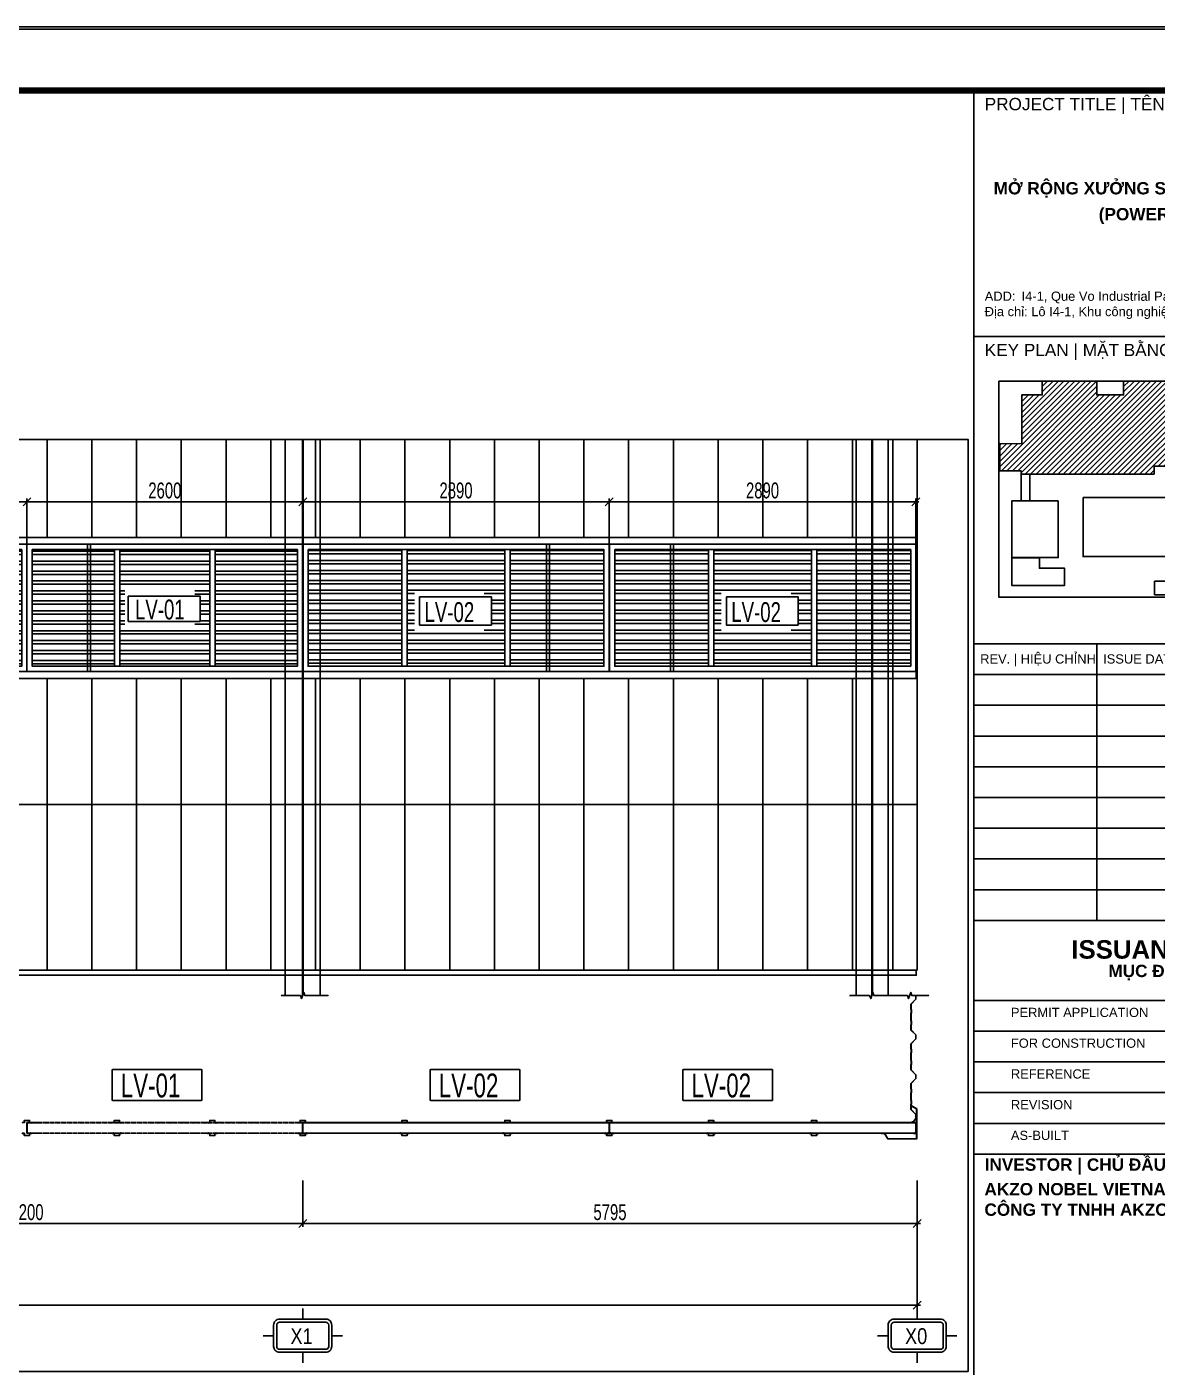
# Model space of a CAD drawing. Header units: inches. Extents: x 340055 to 349452, y -34649 to -30845.
# Drawn here: x 345279 to 345492.2, y -33601.5 to -33348.7 of the extents above; entities that cross this region are included whole.
import ezdxf
from ezdxf.enums import TextEntityAlignment as Align

# ---------------------------------------------------------------- set-up
doc = ezdxf.new("R2010")
doc.units = ezdxf.units.IN
doc.header["$MEASUREMENT"] = 0
doc.linetypes.add('DD3', pattern=[0.2, 0.1, -0.1])
for name, color, linetype in [('2', 2, 'Continuous'), ('3', 3, 'Continuous'), ('4', 4, 'Continuous'), ('7', 7, 'Continuous'), ('8', 8, 'Continuous'), ('flashing', 6, 'Continuous'), ('NET IN', 3, 'Continuous')]:
    doc.layers.add(name, color=color, linetype=linetype)
for name, color, linetype, lineweight in [('TL-TIILE BLOCK A2$0$TL-TITLE BLOCK - TEXT @ 1', 7, 'Continuous', 25), ('TL-TIILE BLOCK A2$0$TL-TITLE BLOCK 1', 7, 'Continuous', 50), ('TL-TIILE BLOCK A2$0$TL-TITLE BLOCK 2', 7, 'Continuous', 25), ('TL-TITLE BLOCK - TEXT', 7, 'Continuous', 25)]:
    doc.layers.add(name, color=color, linetype=linetype, lineweight=lineweight)
doc.styles.add('hx2', font='')
doc.styles.add('ST1H', font='vnshxh.shx', dxfattribs={"width": 0.7})
doc.styles.add('TL-TIILE BLOCK A2$0$MEP-TEXT T.BLOCK 1', font='arial.ttf', dxfattribs={"height": 1.5})
doc.styles.add('TL-TIILE BLOCK A2$0$MEP-TEXT T.BLOCK 2', font='arial.ttf')
doc.styles.add('TL-TIILE BLOCK A2$0$MEP-TEXT T.BLOCK 3', font='arial.ttf', dxfattribs={"height": 3})
doc.styles.get('hx2').set_extended_font_data('.VnArial NarrowH')
doc.dimstyles.new('50', dxfattribs={"dimtxt": 3, "dimasz": 1.5, "dimexe": 0.6, "dimexo": 0, "dimtad": 1, "dimdec": 0, "dimlfac": 50, "dimzin": 0, "dimdsep": 46, "dimtxsty": 'ST1H', "dimblk": 'OBLIQUE', "dimcen": 1, "dimdle": 0.6, "dimclrd": 8, "dimclre": 8, "dimclrt": 3, "dimadec": 0, "dimazin": 0, "dimtfac": 1, "dimtdec": 0, "dimtix": 1, "dimtofl": 0, "dimtmove": 0, "dimatfit": 3, "dimfxl": 0, "dimtolj": 1, "dimtzin": 0, "dimlwd": -1, "dimlwe": -1, "dimarcsym": 0})
pattern_1 = [(180, (329650.939, -37732.5742), (-2e-16, -1.25), []), (180, (329650.5223, -37732.1576), (-2e-16, -1.25), [])]
pattern_2 = [(90, (2399.665, 8275.868), (-8.4375, 2e-15), [])]

# ---------------------------------------------------------------- blocks, each defined once
blk = doc.blocks.new('TENTRUC')
at = {"layer": '7'}
for p, q in [((0, 8.27), (0, 10.26)), ((-7.48, 5.13), (-5.48, 5.13)), ((5.48, 5.13), (7.48, 5.13)), ((0, 0), (0, 2))]:
    blk.add_line(p, q, dxfattribs=at)
blk.add_lwpolyline([(-4.36, 8.27), (4.36, 8.27, -0.414214), (5.48, 7.14), (5.48, 3.12, -0.414214), (4.36, 2), (-4.36, 2, -0.414214), (-5.48, 3.12), (-5.48, 7.14, -0.414214)], format="xyb", close=True, dxfattribs=at)
at = {"layer": '8', "ltscale": 15}
blk.add_lwpolyline([(-4.36, 7.68), (4.36, 7.68, -0.414214), (4.9, 7.14), (4.9, 3.12, -0.414214), (4.36, 2.58), (-4.36, 2.58, -0.414214), (-4.9, 3.12), (-4.9, 7.14, -0.414214)], format="xyb", close=True, dxfattribs=at)
at = {"layer": '3', "style": 'hx2'}
blk.add_attdef('TR', text='', height=2.9, dxfattribs=at).set_placement((-0.16, 3.83), align=Align.CENTER)
blk = doc.blocks.new('_Oblique')
at = {"color": 0, "linetype": 'ByBlock', "lineweight": -2}
blk.add_line((-0.5, -0.5), (0.5, 0.5), dxfattribs=at)
blk = doc.blocks.new('*D291')
at = {"color": 8, "transparency": 16777216}
for p, q in [((345227.01, -33566.34), (345227.01, -33575.03)), ((345331.01, -33566.34), (345331.01, -33575.03)), ((345226.41, -33574.43), (345331.61, -33574.43))]:
    blk.add_line(p, q, dxfattribs=at)
at = {"layer": 'Defpoints', "color": 0, "transparency": 16777216}
for p in [(345227.01, -33566.34), (345331.01, -33566.34), (345331.01, -33574.43)]:
    blk.add_point(p, dxfattribs=at)
at = {"color": 8, "transparency": 16777216, "xscale": 1.5, "yscale": 1.5, "zscale": 1.5, "rotation": 180}
blk.add_blockref('_Oblique', (345227.01, -33574.43), dxfattribs=at)
at = {"color": 8, "transparency": 16777216, "xscale": 1.5, "yscale": 1.5, "zscale": 1.5}
blk.add_blockref('_Oblique', (345331.01, -33574.43), dxfattribs=at)
at = {"color": 3, "transparency": 16777216, "insert": (345279.01, -33572.3), "char_height": 3, "attachment_point": 5, "style": 'ST1H'}
blk.add_mtext('\\A1;5200', dxfattribs=at)
blk = doc.blocks.new('*D292')
at = {"color": 8, "transparency": 16777216}
for p, q in [((345331.01, -33566.34), (345331.01, -33575.03)), ((345446.91, -33566.34), (345446.91, -33575.03)), ((345330.41, -33574.43), (345447.51, -33574.43))]:
    blk.add_line(p, q, dxfattribs=at)
at = {"layer": 'Defpoints', "color": 0, "transparency": 16777216}
for p in [(345331.01, -33566.34), (345446.91, -33566.34), (345446.91, -33574.43)]:
    blk.add_point(p, dxfattribs=at)
at = {"color": 8, "transparency": 16777216, "xscale": 1.5, "yscale": 1.5, "zscale": 1.5, "rotation": 180}
blk.add_blockref('_Oblique', (345331.01, -33574.43), dxfattribs=at)
at = {"color": 8, "transparency": 16777216, "xscale": 1.5, "yscale": 1.5, "zscale": 1.5}
blk.add_blockref('_Oblique', (345446.91, -33574.43), dxfattribs=at)
at = {"color": 3, "transparency": 16777216, "insert": (345388.96, -33572.3), "char_height": 3, "attachment_point": 5, "style": 'ST1H'}
blk.add_mtext('\\A1;5795', dxfattribs=at)
blk = doc.blocks.new('*D293')
at = {"color": 8, "transparency": 16777216}
for p, q in [((344913.61, -33566.34), (344913.61, -33590.45)), ((345446.91, -33566.34), (345446.91, -33590.45)), ((344913.01, -33589.85), (345447.51, -33589.85))]:
    blk.add_line(p, q, dxfattribs=at)
at = {"layer": 'Defpoints', "color": 0, "transparency": 16777216}
for p in [(344913.61, -33566.34), (345446.91, -33566.34), (345446.91, -33589.85)]:
    blk.add_point(p, dxfattribs=at)
at = {"color": 8, "transparency": 16777216, "xscale": 1.5, "yscale": 1.5, "zscale": 1.5, "rotation": 180}
blk.add_blockref('_Oblique', (344913.61, -33589.85), dxfattribs=at)
at = {"color": 8, "transparency": 16777216, "xscale": 1.5, "yscale": 1.5, "zscale": 1.5}
blk.add_blockref('_Oblique', (345446.91, -33589.85), dxfattribs=at)
at = {"color": 3, "transparency": 16777216, "insert": (345180.26, -33587.73), "char_height": 3, "attachment_point": 5, "style": 'ST1H'}
blk.add_mtext('\\A1;26665', dxfattribs=at)
blk = doc.blocks.new('LV-01')
at = {"true_color": 0xc0a22a}
h = blk.add_hatch(dxfattribs=at)
h.set_pattern_fill('ANSI32', color=42, scale=3.333333, angle=135, style=0)
h.set_pattern_definition(pattern_1)
h.paths.add_polyline_path([(343397.39, -39289.43), (343387.06, -39289.43), (343387.06, -39304.1), (343397.39, -39304.1)])
h = blk.add_hatch(dxfattribs=at)
h.set_pattern_fill('ANSI32', color=42, scale=3.333333, angle=135, style=0)
h.set_pattern_definition(pattern_1)
h.paths.add_polyline_path([(343398.06, -39304.1), (343409.4, -39304.1), (343409.4, -39289.43), (343398.06, -39289.43)])
h.paths.add_polyline_path([(343420.4, -39289.43), (343410.06, -39289.43), (343410.06, -39304.1), (343420.4, -39304.1)])
h.paths.add_polyline_path([(343399.13, -39295.27), (343399.13, -39298.46), (343408.15, -39298.46), (343408.15, -39295.27)], flags=16)
at = {"color": 42, "true_color": 0xc0a22a}
for points in [[(343386.39, -39288.76), (343421.06, -39288.76), (343421.06, -39304.76), (343386.39, -39304.76)], [(343387.06, -39289.43), (343420.4, -39289.43), (343420.4, -39304.1), (343387.06, -39304.1)], [(343398.06, -39289.43), (343398.06, -39304.1), (343397.39, -39304.1), (343397.39, -39289.43)], [(343409.4, -39289.43), (343409.4, -39304.1), (343410.06, -39304.1), (343410.06, -39289.43)]]:
    blk.add_lwpolyline(points, close=True, dxfattribs=at)
at = {"layer": '3', "insert": (343399.98, -39296.99), "char_height": 2.5, "attachment_point": 4, "style": 'ST1H', "bg_fill": 2}
blk.add_mtext('\\A1;LV-01', dxfattribs=at)
at = {"color": 8}
blk.add_lwpolyline([(343399.13, -39295.27), (343408.15, -39295.27), (343408.15, -39298.46), (343399.13, -39298.46)], close=True, dxfattribs=at)
blk = doc.blocks.new('LV-02')
at = {"true_color": 0xc0a22a}
h = blk.add_hatch(dxfattribs=at)
h.set_pattern_fill('ANSI32', color=42, scale=3.33333333, angle=135, style=0)
h.paths.add_polyline_path([(342625.58, -38353.28), (342613.78, -38353.28), (342613.78, -38367.95), (342625.58, -38367.95)])
h.paths.add_polyline_path([(342626.25, -38367.95), (342638.52, -38367.95), (342638.52, -38353.28), (342626.25, -38353.28)])
h.paths.add_polyline_path([(342636.83, -38362.78), (342636.83, -38359.21), (342627.81, -38359.21), (342627.81, -38362.78)], flags=16)
h = blk.add_hatch(dxfattribs=at)
h.set_pattern_fill('ANSI32', color=42, scale=3.33333333, angle=135, style=0)
h.paths.add_polyline_path([(342639.19, -38353.28), (342650.99, -38353.28), (342650.99, -38367.95), (342639.19, -38367.95)])
at = {"color": 42, "true_color": 0xc0a22a}
for points in [[(342613.11, -38352.62), (342651.65, -38352.62), (342651.65, -38368.62), (342613.11, -38368.62)], [(342613.78, -38353.28), (342650.99, -38353.28), (342650.99, -38367.95), (342613.78, -38367.95)], [(342626.25, -38353.28), (342626.25, -38367.95), (342625.58, -38367.95), (342625.58, -38353.28)], [(342639.19, -38353.28), (342639.19, -38367.95), (342638.52, -38367.95), (342638.52, -38353.28)]]:
    blk.add_lwpolyline(points, close=True, dxfattribs=at)
at = {"color": 8}
blk.add_lwpolyline([(342639.19, -38353.28), (342650.99, -38353.28), (342650.99, -38367.95), (342639.19, -38367.95)], close=True, dxfattribs=at)
at = {"layer": '3', "insert": (342628.43, -38361.16), "char_height": 2.5, "attachment_point": 4, "style": 'ST1H', "bg_fill": 2}
blk.add_mtext('\\A1;LV-02', dxfattribs=at)
at = {"color": 8}
blk.add_lwpolyline([(342627.81, -38359.21), (342636.83, -38359.21), (342636.83, -38362.78), (342627.81, -38362.78)], close=True, dxfattribs=at)
blk = doc.blocks.new('*D322')
at = {"color": 8, "transparency": 16777216}
for p, q in [((345226.41, -33438.3), (345279.61, -33438.3)), ((345227.01, -33445.01), (345227.01, -33437.7)), ((345279.01, -33446.31), (345279.01, -33437.7))]:
    blk.add_line(p, q, dxfattribs=at)
at = {"layer": 'Defpoints', "color": 0, "transparency": 16777216}
for p in [(345279.01, -33438.3), (345227.01, -33445.01), (345279.01, -33446.31)]:
    blk.add_point(p, dxfattribs=at)
at = {"color": 8, "transparency": 16777216, "xscale": 1.5, "yscale": 1.5, "zscale": 1.5, "rotation": 180}
blk.add_blockref('_Oblique', (345227.01, -33438.3), dxfattribs=at)
at = {"color": 8, "transparency": 16777216, "xscale": 1.5, "yscale": 1.5, "zscale": 1.5}
blk.add_blockref('_Oblique', (345279.01, -33438.3), dxfattribs=at)
at = {"color": 3, "transparency": 16777216, "insert": (345253.01, -33436.18), "char_height": 3, "attachment_point": 5, "style": 'ST1H'}
blk.add_mtext('\\A1;2600', dxfattribs=at)
blk = doc.blocks.new('*D323')
at = {"color": 8, "transparency": 16777216}
for p, q in [((345278.41, -33438.3), (345331.62, -33438.3)), ((345279.01, -33445.01), (345279.01, -33437.7)), ((345331.02, -33446.31), (345331.02, -33437.7))]:
    blk.add_line(p, q, dxfattribs=at)
at = {"layer": 'Defpoints', "color": 0, "transparency": 16777216}
for p in [(345331.02, -33438.3), (345279.01, -33445.01), (345331.02, -33446.31)]:
    blk.add_point(p, dxfattribs=at)
at = {"color": 8, "transparency": 16777216, "xscale": 1.5, "yscale": 1.5, "zscale": 1.5, "rotation": 180}
blk.add_blockref('_Oblique', (345279.01, -33438.3), dxfattribs=at)
at = {"color": 8, "transparency": 16777216, "xscale": 1.5, "yscale": 1.5, "zscale": 1.5}
blk.add_blockref('_Oblique', (345331.02, -33438.3), dxfattribs=at)
at = {"color": 3, "transparency": 16777216, "insert": (345305.01, -33436.18), "char_height": 3, "attachment_point": 5, "style": 'ST1H'}
blk.add_mtext('\\A1;2600', dxfattribs=at)
blk = doc.blocks.new('*D324')
at = {"color": 8, "transparency": 16777216}
for p, q in [((345330.42, -33438.3), (345389.42, -33438.3)), ((345331.02, -33445.01), (345331.02, -33437.7)), ((345388.82, -33446.31), (345388.82, -33437.7))]:
    blk.add_line(p, q, dxfattribs=at)
at = {"layer": 'Defpoints', "color": 0, "transparency": 16777216}
for p in [(345388.82, -33438.3), (345331.02, -33445.01), (345388.82, -33446.31)]:
    blk.add_point(p, dxfattribs=at)
at = {"color": 8, "transparency": 16777216, "xscale": 1.5, "yscale": 1.5, "zscale": 1.5, "rotation": 180}
blk.add_blockref('_Oblique', (345331.02, -33438.3), dxfattribs=at)
at = {"color": 8, "transparency": 16777216, "xscale": 1.5, "yscale": 1.5, "zscale": 1.5}
blk.add_blockref('_Oblique', (345388.82, -33438.3), dxfattribs=at)
at = {"color": 3, "transparency": 16777216, "insert": (345359.92, -33436.18), "char_height": 3, "attachment_point": 5, "style": 'ST1H'}
blk.add_mtext('\\A1;2890', dxfattribs=at)
blk = doc.blocks.new('*D325')
at = {"color": 8, "transparency": 16777216}
for p, q in [((345388.22, -33438.3), (345447.23, -33438.3)), ((345388.82, -33446.31), (345388.82, -33437.7)), ((345446.63, -33447.61), (345446.63, -33437.7))]:
    blk.add_line(p, q, dxfattribs=at)
at = {"layer": 'Defpoints', "color": 0, "transparency": 16777216}
for p in [(345446.63, -33438.3), (345388.82, -33446.31), (345446.63, -33447.61)]:
    blk.add_point(p, dxfattribs=at)
at = {"color": 8, "transparency": 16777216, "xscale": 1.5, "yscale": 1.5, "zscale": 1.5, "rotation": 180}
blk.add_blockref('_Oblique', (345388.82, -33438.3), dxfattribs=at)
at = {"color": 8, "transparency": 16777216, "xscale": 1.5, "yscale": 1.5, "zscale": 1.5}
blk.add_blockref('_Oblique', (345446.63, -33438.3), dxfattribs=at)
at = {"color": 3, "transparency": 16777216, "insert": (345417.73, -33436.18), "char_height": 3, "attachment_point": 5, "style": 'ST1H'}
blk.add_mtext('\\A1;2890', dxfattribs=at)
blk = doc.blocks.new('RIVET')
at = {"color": 8}
for p, q in [((-4, -1), (-4, 1)), ((-4, -1), (-4, 1)), ((-4, 1), (-4, 0)), ((-4, 0), (-4, -1)), ((-1, -1), (-1, 1)), ((-1, 1), (0, 1)), ((0, 3), (0, 3)), ((0, 1), (0, 2)), ((0, 2), (1, 1)), ((0, -2), (0, 2)), ((0, -1), (0, 1)), ((1, -1), (1, 1)), ((1, 1), (1, 1)), ((1, 1), (1, -1)), ((0, -1), (-1, -1)), ((1, -1), (0, -2)), ((0, -2), (0, -1)), ((0, -2), (0, -2)), ((1, -1), (1, -1))]:
    blk.add_line(p, q, dxfattribs=at)
for centre, radius, start, end in [((-3, 0), 1.78, 64.6352, 125.2369), ((-3, 1), 0.634, 101.5667, 142.2309), ((-1, 3), 1.71, 240.4783, 268.3625), ((0, 2), 0.0625, 90, 180), ((0, 2), 0.0625, 26.5651, 90), ((0, 1), 0.0625, 270, 0), ((5, 1), 4.45, 179.0778, 187.9518), ((0, 1), 0.625, 0, 26.5651), ((6, -1), 4.85, 172.415, 180.5555), ((-3, 0), 1.78, 234.7631, 295.3648), ((-3, -1), 0.634, 217.7691, 258.4333), ((-1, -3), 1.71, 91.6375, 119.5217), ((0, -1), 0.0625, 0, 90), ((0, -2), 0.0625, 270, 333.4349), ((0, -2), 0.0625, 180, 270), ((0, -1), 0.625, 333.4349, 0)]:
    blk.add_arc(centre, radius, start, end, dxfattribs=at)
blk = doc.blocks.new('kt kien truc 1')
at = {"layer": 'TL-TITLE BLOCK - TEXT', "ltscale": 5}
h = blk.add_hatch(dxfattribs=at)
h.set_pattern_fill('ANSI31', color=252, scale=5)
h.set_pattern_definition([(45, (0.60566, 1.00843), (-0.44194174, 0.44194174), [])])
h.paths.add_polyline_path([(545.12, 360.52), (542.22, 360.52), (542.22, 362.74), (533.38, 362.74), (533.38, 360.49), (529, 360.49), (529, 362.74), (520.15, 362.74), (520.15, 360.49), (516.81, 360.49), (516.81, 352.55), (513.24, 352.56), (513.24, 348.16), (516.7, 348.16), (516.7, 347.6), (538.32, 347.6), (538.32, 348.92), (545.12, 348.92)])
at = {"layer": 'Defpoints', "color": 8}
blk.add_lwpolyline([(0, 0), (594, 0), (594, 420), (0, 420)], close=True, dxfattribs=at)
at = {"layer": 'TL-TIILE BLOCK A2$0$TL-TITLE BLOCK 1', "const_width": 1}
blk.add_lwpolyline([(20, 10), (579, 10), (584, 15), (584, 405), (579, 410), (20, 410), (15, 405), (15, 15)], close=True, dxfattribs=at)
at = {"layer": 'TL-TIILE BLOCK A2$0$TL-TITLE BLOCK 2'}
for p, q in [((509, 410), (509, 10)), ((584, 370), (509, 370)), ((584, 320), (509, 320)), ((584, 320), (509, 320)), ((529, 320), (529, 275)), ((584, 315), (509, 315)), ((584, 310), (509, 310)), ((584, 305), (509, 305)), ((584, 300), (509, 300)), ((584, 295), (509, 295)), ((584, 290), (509, 290)), ((584, 285), (509, 285)), ((584, 280), (509, 280)), ((584, 275), (509, 275)), ((584, 262), (509, 262)), ((584, 257), (509, 257)), ((584, 252), (509, 252)), ((584, 247), (509, 247)), ((584, 242), (509, 242)), ((509, 237), (584, 237))]:
    blk.add_line(p, q, dxfattribs=at)
at = {"layer": 'TL-TITLE BLOCK - TEXT'}
for points in [[(513.08, 362.74), (578.82, 362.74), (578.82, 327.57), (513.08, 327.57)], [(518.14, 347.6), (516.7, 347.6), (516.7, 343.27), (518.14, 343.27)], [(522.74, 343.27), (515.2, 343.27), (515.2, 334.03), (522.74, 334.03)], [(526.77, 343.77), (548.22, 343.77), (548.22, 334.18), (526.77, 334.18)], [(538.4, 330.18), (551.6, 330.18), (551.6, 327.98), (538.4, 327.98)]]:
    blk.add_lwpolyline(points, close=True, dxfattribs=at)
for points in [[(545.12, 360.52), (542.22, 360.52), (542.22, 362.74), (533.38, 362.74), (533.38, 360.49), (529, 360.49), (529, 362.74), (520.15, 362.74), (520.15, 360.49), (516.81, 360.49), (516.81, 352.55), (513.24, 352.56), (513.24, 348.16), (516.7, 348.16), (516.7, 347.6), (538.32, 347.6), (538.32, 348.92), (545.12, 348.92), (545.12, 360.52)], [(515.19, 333.96), (519.69, 333.96), (519.68, 332.29), (523.77, 332.29), (523.77, 329.49), (515.19, 329.49), (515.19, 333.96), (515.19, 333.96)]]:
    blk.add_lwpolyline(points, dxfattribs=at)
at = {"layer": 'TL-TIILE BLOCK A2$0$TL-TITLE BLOCK - TEXT @ 1', "attachment_point": 1}
for s, width, heights, insert, char_height, style in [('PROJECT TITLE | TÊN DỰ ÁN', 66.5482, [0], (510.78, 408.79), 2, 'TL-TIILE BLOCK A2$0$MEP-TEXT T.BLOCK 2'), ('\\pi0.50923;{\\fArial|b1|i0|c0|p34;MỞ RỘNG XƯỞNG SẢN XUẤT SƠN CÔNG NGHIỆP}', 68.8384, [0], (511.72, 395.1), 2, 'TL-TIILE BLOCK A2$0$MEP-TEXT T.BLOCK 3'), ('\\pi0.50924;{\\fArial|b1|i0|c0|p34;(POWER PROJECT)}', 32.1689, [0], (528.82, 390.88), 2, 'TL-TIILE BLOCK A2$0$MEP-TEXT T.BLOCK 3'), ('ADD:^II4-1, Que Vo Industrial Park, Bac Ninh Province, Viet Nam ', 66.5482, [0], (510.78, 377.29), 1.5, 'TL-TIILE BLOCK A2$0$MEP-TEXT T.BLOCK 1'), ('Địa chỉ: Lô I4-1, Khu công nghiệp Quế Võ, Bắc Ninh, Việt Nam', 66.5482, [0], (510.78, 374.79), 1.5, 'TL-TIILE BLOCK A2$0$MEP-TEXT T.BLOCK 1'), ('KEY PLAN | MẶT BẰNG ĐỊNH VỊ', 66.5482, [0], (510.78, 368.79), 2, 'TL-TIILE BLOCK A2$0$MEP-TEXT T.BLOCK 2'), ('REV. | HIỆU CHỈNH', 37.618, [0], (510.04, 318.29), 1.5, 'TL-TIILE BLOCK A2$0$MEP-TEXT T.BLOCK 1'), ('ISSUE DATE | NGÀY', 37.618, [0], (530.04, 318.29), 1.5, 'TL-TIILE BLOCK A2$0$MEP-TEXT T.BLOCK 1'), ('\\pi11.8638;{\\fArial|b1|i0|c0|p34;ISSUANCE PURPOSE}', 66.5482, [0], (513.01, 271.79), 3, 'TL-TIILE BLOCK A2$0$MEP-TEXT T.BLOCK 3'), ('\\pi17.8812;{\\fArial|b1|i0|c0|p34;MỤC ĐÍCH PHÁT HÀNH}', 66.5482, [0], (513.01, 267.79), 2, 'TL-TIILE BLOCK A2$0$MEP-TEXT T.BLOCK 2'), ('PERMIT APPLICATION ', 44.9946, [0], (515.04, 260.79), 1.5, 'TL-TIILE BLOCK A2$0$MEP-TEXT T.BLOCK 1'), ('FOR CONSTRUCTION', 44.9946, [0], (515.04, 255.79), 1.5, 'TL-TIILE BLOCK A2$0$MEP-TEXT T.BLOCK 1'), ('REFERENCE ', 44.9946, [0], (515.04, 250.79), 1.5, 'TL-TIILE BLOCK A2$0$MEP-TEXT T.BLOCK 1'), ('REVISION', 44.9946, [1.55], (515.04, 245.79), 1.5, 'TL-TIILE BLOCK A2$0$MEP-TEXT T.BLOCK 1'), ('AS-BUILT ', 44.9946, [0], (515.04, 240.79), 1.5, 'TL-TIILE BLOCK A2$0$MEP-TEXT T.BLOCK 1'), ('{\\fArial|b1|i0|c0|p34;INVESTOR | CHỦ ĐẦU TƯ}', 66.5482, [0], (510.78, 236.29), 2, 'TL-TIILE BLOCK A2$0$MEP-TEXT T.BLOCK 2'), ('\\pi5.64586;{\\fArial|b1|i0|c0|p34;AKZO NOBEL VIETNAM CO., LTD\\PCÔNG TY TNHH AKZO NOBEL VIỆT NAM}', 66.5482, [0], (505.09, 232.29), 2, 'TL-TIILE BLOCK A2$0$MEP-TEXT T.BLOCK 2')]:
    blk.add_mtext_dynamic_manual_height_columns(s, width=width, gutter_width=15, heights=heights, dxfattribs=dict(at, insert=insert, char_height=char_height, style=style))

msp = doc.modelspace()

# ---------------------------------------------------------------- hatches: boundary and pattern name
h = msp.add_hatch()
h.set_pattern_fill('ANSI31', color=3, scale=67.5, angle=45, style=0)
h.set_pattern_definition(pattern_2)
h.paths.add_polyline_path([(344907.9385, -33445.0132), (345442.2874, -33445.0132), (345442.2874, -33426.5398), (344907.9385, -33426.5398)])
h = msp.add_hatch()
h.set_pattern_fill('ANSI31', color=3, scale=67.5, angle=45, style=0)
h.set_pattern_definition(pattern_2)
h.paths.add_polyline_path([(344907.9385, -33471.6132), (345442.2874, -33471.6132), (345442.2874, -33526.6101), (344907.9385, -33526.6101)])

# ---------------------------------------------------------------- linework, layer by layer
at = {"color": 8}
for points in [[(344887.1451, -33426.5398), (345456.4831, -33426.5398), (345456.4831, -33602.3297), (344887.1451, -33602.3297)], [(344907.9385, -33445.0132), (345442.2874, -33445.0132), (345442.2874, -33426.5398), (344907.9385, -33426.5398)], [(344907.9385, -33471.6132), (345442.2874, -33471.6132), (345442.2874, -33526.6101), (344907.9385, -33526.6101)]]:
    msp.add_lwpolyline(points, close=True, dxfattribs=at)
at = {"color": 3, "ltscale": 15}
msp.add_lwpolyline([(345446.6424, -33531.4195), (345446.6424, -33532.0933), (345445.7139, -33533.028), (345445.7139, -33533.9955), (345445.7678, -33534.1042), (345445.7678, -33534.6892), (345445.7139, -33534.7979), (345445.7139, -33536.1651), (345445.7678, -33536.2738), (345445.7678, -33536.8588), (345445.7139, -33536.9675), (345445.7139, -33537.9351), (345446.6424, -33538.8627), (345446.6424, -33539.5879), (345445.7139, -33540.5155), (345445.7139, -33541.4908), (345445.7678, -33541.5995), (345445.7678, -33542.1845), (345445.7139, -33542.2932), (345445.7139, -33543.6603), (345445.7678, -33543.7691), (345445.7678, -33544.354), (345445.7139, -33544.4628), (345445.7139, -33545.4303), (345446.6424, -33546.365), (345446.6424, -33547.0902), (345445.7139, -33548.0249), (345445.7139, -33549.0001), (345445.7678, -33549.1088), (345445.7678, -33549.6938), (345445.7139, -33549.8025), (345445.7139, -33551.1697), (345445.7678, -33551.2784), (345445.7678, -33551.8634), (345445.7139, -33551.9721), (345445.7139, -33552.9397), (345446.6424, -33553.8673), (345446.6424, -33554.5948), (345446.1729, -33555.2109), (345445.7082, -33555.3525), (345445.7082, -33555.3825), (345446.1878, -33555.2409), (345446.6724, -33554.6049), (345446.6724, -33553.8549), (345445.7439, -33552.9273), (345445.7439, -33551.9791), (345445.7978, -33551.8704), (345445.7978, -33551.2713), (345445.7439, -33551.1626), (345445.7439, -33549.8096), (345445.7978, -33549.7009), (345445.7978, -33549.1018), (345445.7439, -33548.9931), (345445.7439, -33548.0373), (345446.6724, -33547.1026), (345446.6724, -33546.3526), (345445.7439, -33545.4179), (345445.7439, -33544.4698), (345445.7978, -33544.3611), (345445.7978, -33543.762), (345445.7439, -33543.6533), (345445.7439, -33542.3002), (345445.7978, -33542.1915), (345445.7978, -33541.5925), (345445.7439, -33541.4838), (345445.7439, -33540.5279), (345446.6724, -33539.6003), (345446.6724, -33538.8503), (345445.7439, -33537.9226), (345445.7439, -33536.9745), (345445.7978, -33536.8658), (345445.7978, -33536.2667), (345445.7439, -33536.158), (345445.7439, -33534.805), (345445.7978, -33534.6962), (345445.7978, -33534.0972), (345445.7439, -33533.9885), (345445.7439, -33533.0403), (345446.6724, -33532.1057), (345446.6724, -33531.4195)], dxfattribs=at)
at = {"color": 71, "linetype": 'DD3', "ltscale": 0.1}
for points in [[(345281.4336, -33555.4027), (345330.9618, -33555.4027), (345330.9618, -33557.4058), (345281.4336, -33557.4058), (345278.9977, -33557.4058), (345278.9977, -33555.4027)], [(345281.4336, -33557.4058), (345330.9618, -33557.4058), (345330.9618, -33555.4027), (345281.4336, -33555.4027), (345278.9977, -33555.4027), (345278.9977, -33557.4058)], [(345281.4336, -33557.3858), (345279.0178, -33557.3858), (345279.0178, -33555.4227), (345281.4336, -33555.4227), (345330.9418, -33555.4227), (345330.9418, -33557.3858)], [(345281.4336, -33555.4227), (345279.0178, -33555.4227), (345279.0178, -33557.3858), (345281.4336, -33557.3858), (345330.9418, -33557.3858), (345330.9418, -33555.4227)], [(345386.3681, -33555.4027), (345331.0019, -33555.4027), (345331.0019, -33557.4058), (345386.3681, -33557.4058), (345388.804, -33557.4058), (345388.804, -33555.4027)], [(345386.3681, -33557.4058), (345331.0019, -33557.4058), (345331.0019, -33555.4027), (345386.3681, -33555.4027), (345388.804, -33555.4027), (345388.804, -33557.4058)], [(345386.3681, -33557.3858), (345388.784, -33557.3858), (345388.784, -33555.4227), (345386.3681, -33555.4227), (345331.0219, -33555.4227), (345331.0219, -33557.3858)], [(345386.3681, -33555.4227), (345388.784, -33555.4227), (345388.784, -33557.3858), (345386.3681, -33557.3858), (345331.0219, -33557.3858), (345331.0219, -33555.4227)], [(345391.2861, -33555.4027), (345446.6524, -33555.4027), (345446.6524, -33557.4058), (345391.2861, -33557.4058), (345388.8502, -33557.4058), (345388.8502, -33555.4027)], [(345391.2861, -33557.4058), (345446.6524, -33557.4058), (345446.6524, -33555.4027), (345391.2861, -33555.4027), (345388.8502, -33555.4027), (345388.8502, -33557.4058)], [(345391.2861, -33557.3858), (345388.8703, -33557.3858), (345388.8703, -33555.4227), (345391.2861, -33555.4227), (345446.6324, -33555.4227), (345446.6324, -33557.3858)], [(345391.2861, -33555.4227), (345388.8703, -33555.4227), (345388.8703, -33557.3858), (345391.2861, -33557.3858), (345446.6324, -33557.3858), (345446.6324, -33555.4227)]]:
    msp.add_lwpolyline(points, close=True, dxfattribs=at)
at = {"layer": '2', "color": 8}
for p, q in [((344903.3119, -33495.3749), (345446.7124, -33495.3749)), ((344903.3119, -33526.6101), (345446.7124, -33526.6101))]:
    msp.add_line(p, q, dxfattribs=at)
for points in [[(345446.7124, -33446.3132), (344903.9919, -33446.3132)], [(344903.9919, -33470.3132), (345446.7124, -33470.3132)]]:
    msp.add_lwpolyline(points, dxfattribs=at)
for points in [[(345290.4115, -33446.3132), (345291.0115, -33446.3132), (345291.0115, -33470.3132), (345290.4115, -33470.3132)], [(345376.9627, -33446.3132), (345377.5627, -33446.3132), (345377.5627, -33470.3132), (345376.9627, -33470.3132)], [(345400.3627, -33446.3132), (345400.9627, -33446.3132), (345400.9627, -33470.3132), (345400.3627, -33470.3132)]]:
    msp.add_lwpolyline(points, close=True, dxfattribs=at)
at = {"layer": '4'}
msp.add_line((345446.7124, -33445.0132), (345446.7124, -33446.3132), dxfattribs=at)
at = {"layer": '4', "color": 8}
msp.add_line((344903.9919, -33470.3132), (345446.7124, -33470.3132), dxfattribs=at)
for points in [[(344903.3119, -33445.0132), (345446.7124, -33445.0132)], [(345446.7124, -33446.3132), (344903.9919, -33446.3132)]]:
    msp.add_lwpolyline(points, dxfattribs=at)
msp.add_lwpolyline([(345446.7124, -33470.3132), (345446.7124, -33471.6132), (344903.3119, -33471.6132), (344903.3119, -33470.3132)], close=True, dxfattribs=at)
at = {"layer": '8', "color": 8}
for p, q in [((345327.7132, -33531.4195), (345327.7132, -33426.5398)), ((345330.9532, -33531.5527), (345330.9532, -33426.5398)), ((345331.0732, -33531.223), (345331.0732, -33426.5398)), ((345334.3132, -33531.4195), (345334.3132, -33426.5398))]:
    msp.add_line(p, q, dxfattribs=at)
at = {"layer": '8'}
for p, q in [((345435.4128, -33531.4195), (345435.4128, -33426.5398)), ((345438.3528, -33531.3632), (345438.3528, -33426.5398)), ((345438.4728, -33531.0335), (345438.4728, -33426.5398)), ((345441.4128, -33531.4195), (345441.4128, -33426.5398))]:
    msp.add_line(p, q, dxfattribs=at)
at = {"layer": 'flashing'}
for points in [[(344903.3119, -33526.6101), (345446.7124, -33526.6101), (345446.7124, -33527.6101), (344903.3119, -33527.6101)], [(345441.3621, -33558.4326), (345446.7707, -33558.4326), (345446.7707, -33552.8189), (345445.7439, -33552.2025), (345445.7439, -33551.5953), (345445.7739, -33551.5953), (345445.7739, -33552.1855), (345446.8007, -33552.8019), (345446.8007, -33558.4626), (345441.3451, -33558.4626), (345440.7287, -33557.4358), (345440.1386, -33557.4358), (345440.1386, -33557.4058), (345440.7457, -33557.4058)], [(345279.5061, -33555.3826), (345279.9061, -33555.3826), (345279.9061, -33555.4027), (345279.486, -33555.4027), (345279.486, -33555.0026), (345278.7098, -33555.0026), (345278.526, -33555.0026), (345278.526, -33555.4027), (345278.1059, -33555.4027), (345278.1059, -33555.3826), (345278.5059, -33555.3826), (345278.5059, -33554.9826), (345278.7098, -33554.9826), (345279.5061, -33554.9826)], [(345295.4596, -33555.3826), (345295.0596, -33555.3826), (345295.0596, -33555.4027), (345295.4798, -33555.4027), (345295.4798, -33555.0026), (345296.256, -33555.0026), (345296.4398, -33555.0026), (345296.4398, -33555.4027), (345296.8599, -33555.4027), (345296.8599, -33555.3826), (345296.4599, -33555.3826), (345296.4599, -33554.9826), (345296.256, -33554.9826), (345295.4596, -33554.9826)], [(345313.4638, -33555.3826), (345313.0638, -33555.3826), (345313.0638, -33555.4027), (345313.4839, -33555.4027), (345313.4839, -33555.0026), (345314.2601, -33555.0026), (345314.4439, -33555.0026), (345314.4439, -33555.4027), (345314.864, -33555.4027), (345314.864, -33555.3826), (345314.464, -33555.3826), (345314.464, -33554.9826), (345314.2601, -33554.9826), (345313.4638, -33554.9826)], [(345331.5103, -33555.3826), (345331.9103, -33555.3826), (345331.9103, -33555.4027), (345331.4901, -33555.4027), (345331.4901, -33555.0026), (345330.7139, -33555.0026), (345330.5301, -33555.0026), (345330.5301, -33555.4027), (345330.11, -33555.4027), (345330.11, -33555.3826), (345330.51, -33555.3826), (345330.51, -33554.9826), (345330.7139, -33554.9826), (345331.5103, -33554.9826)], [(345330.9818, -33556.6285), (345330.9818, -33555.3825), (345330.481, -33555.3825), (345330.481, -33555.4027), (345330.9618, -33555.4027), (345330.9618, -33556.6285), (345330.9618, -33557.4059), (345330.481, -33557.4059), (345330.481, -33557.4261), (345330.9818, -33557.4261)], [(345330.9818, -33556.6285), (345330.9818, -33555.3825), (345331.4826, -33555.3825), (345331.4826, -33555.4027), (345331.0019, -33555.4027), (345331.0019, -33556.6285), (345331.0019, -33557.4059), (345331.4826, -33557.4059), (345331.4826, -33557.4261), (345330.9818, -33557.4261)], [(345350.7107, -33555.3826), (345351.1107, -33555.3826), (345351.1107, -33555.4027), (345350.6906, -33555.4027), (345350.6906, -33555.0026), (345349.9144, -33555.0026), (345349.7306, -33555.0026), (345349.7306, -33555.4027), (345349.3105, -33555.4027), (345349.3105, -33555.3826), (345349.7105, -33555.3826), (345349.7105, -33554.9826), (345349.9144, -33554.9826), (345350.7107, -33554.9826)], [(345370.1259, -33555.3826), (345370.5259, -33555.3826), (345370.5259, -33555.4027), (345370.1058, -33555.4027), (345370.1058, -33555.0026), (345369.3296, -33555.0026), (345369.1458, -33555.0026), (345369.1458, -33555.4027), (345368.7257, -33555.4027), (345368.7257, -33555.3826), (345369.1257, -33555.3826), (345369.1257, -33554.9826), (345369.3296, -33554.9826), (345370.1259, -33554.9826)], [(345388.3301, -33555.3826), (345387.9301, -33555.3826), (345387.9301, -33555.4027), (345388.3502, -33555.4027), (345388.3502, -33555.0026), (345389.1264, -33555.0026), (345389.3102, -33555.0026), (345389.3102, -33555.4027), (345389.7303, -33555.4027), (345389.7303, -33555.3826), (345389.3303, -33555.3826), (345389.3303, -33554.9826), (345389.1264, -33554.9826), (345388.3301, -33554.9826)], [(345388.824, -33556.6285), (345388.824, -33555.3825), (345388.3232, -33555.3825), (345388.3232, -33555.4027), (345388.804, -33555.4027), (345388.804, -33556.6285), (345388.804, -33557.4059), (345388.3232, -33557.4059), (345388.3232, -33557.4261), (345388.824, -33557.4261)], [(345388.8302, -33556.6285), (345388.8302, -33555.3825), (345389.331, -33555.3825), (345389.331, -33555.4027), (345388.8502, -33555.4027), (345388.8502, -33556.6285), (345388.8502, -33557.4059), (345389.331, -33557.4059), (345389.331, -33557.4261), (345388.8302, -33557.4261)], [(345407.5283, -33555.3826), (345407.1283, -33555.3826), (345407.1283, -33555.4027), (345407.5485, -33555.4027), (345407.5485, -33555.0026), (345408.3247, -33555.0026), (345408.5085, -33555.0026), (345408.5085, -33555.4027), (345408.9286, -33555.4027), (345408.9286, -33555.3826), (345408.5286, -33555.3826), (345408.5286, -33554.9826), (345408.3247, -33554.9826), (345407.5283, -33554.9826)], [(345426.9435, -33555.3826), (345426.5435, -33555.3826), (345426.5435, -33555.4027), (345426.9636, -33555.4027), (345426.9636, -33555.0026), (345427.7399, -33555.0026), (345427.9236, -33555.0026), (345427.9236, -33555.4027), (345428.3438, -33555.4027), (345428.3438, -33555.3826), (345427.9438, -33555.3826), (345427.9438, -33554.9826), (345427.7399, -33554.9826), (345426.9435, -33554.9826)], [(345446.6724, -33556.6285), (345446.6724, -33555.3825), (345446.1716, -33555.3825), (345446.1716, -33555.4027), (345446.6524, -33555.4027), (345446.6524, -33556.6285), (345446.6524, -33557.4059), (345446.1716, -33557.4059), (345446.1716, -33557.4261), (345446.6724, -33557.4261)], [(345279.5061, -33557.4259), (345279.9061, -33557.4259), (345279.9061, -33557.4058), (345279.486, -33557.4058), (345279.486, -33557.8059), (345278.7098, -33557.8059), (345278.526, -33557.8059), (345278.526, -33557.4058), (345278.1059, -33557.4058), (345278.1059, -33557.4259), (345278.5059, -33557.4259), (345278.5059, -33557.8259), (345278.7098, -33557.8259), (345279.5061, -33557.8259)], [(345295.4596, -33557.4259), (345295.0596, -33557.4259), (345295.0596, -33557.4058), (345295.4798, -33557.4058), (345295.4798, -33557.8059), (345296.256, -33557.8059), (345296.4398, -33557.8059), (345296.4398, -33557.4058), (345296.8599, -33557.4058), (345296.8599, -33557.4259), (345296.4599, -33557.4259), (345296.4599, -33557.8259), (345296.256, -33557.8259), (345295.4596, -33557.8259)], [(345313.4638, -33557.4259), (345313.0638, -33557.4259), (345313.0638, -33557.4058), (345313.4839, -33557.4058), (345313.4839, -33557.8059), (345314.2601, -33557.8059), (345314.4439, -33557.8059), (345314.4439, -33557.4058), (345314.864, -33557.4058), (345314.864, -33557.4259), (345314.464, -33557.4259), (345314.464, -33557.8259), (345314.2601, -33557.8259), (345313.4638, -33557.8259)], [(345331.5103, -33557.4259), (345331.9103, -33557.4259), (345331.9103, -33557.4058), (345331.4901, -33557.4058), (345331.4901, -33557.8059), (345330.7139, -33557.8059), (345330.5301, -33557.8059), (345330.5301, -33557.4058), (345330.11, -33557.4058), (345330.11, -33557.4259), (345330.51, -33557.4259), (345330.51, -33557.8259), (345330.7139, -33557.8259), (345331.5103, -33557.8259)], [(345350.7107, -33557.4259), (345351.1107, -33557.4259), (345351.1107, -33557.4058), (345350.6906, -33557.4058), (345350.6906, -33557.8059), (345349.9144, -33557.8059), (345349.7306, -33557.8059), (345349.7306, -33557.4058), (345349.3105, -33557.4058), (345349.3105, -33557.4259), (345349.7105, -33557.4259), (345349.7105, -33557.8259), (345349.9144, -33557.8259), (345350.7107, -33557.8259)], [(345370.1259, -33557.4259), (345370.5259, -33557.4259), (345370.5259, -33557.4058), (345370.1058, -33557.4058), (345370.1058, -33557.8059), (345369.3296, -33557.8059), (345369.1458, -33557.8059), (345369.1458, -33557.4058), (345368.7257, -33557.4058), (345368.7257, -33557.4259), (345369.1257, -33557.4259), (345369.1257, -33557.8259), (345369.3296, -33557.8259), (345370.1259, -33557.8259)], [(345388.3301, -33557.4259), (345387.9301, -33557.4259), (345387.9301, -33557.4058), (345388.3502, -33557.4058), (345388.3502, -33557.8059), (345389.1264, -33557.8059), (345389.3102, -33557.8059), (345389.3102, -33557.4058), (345389.7303, -33557.4058), (345389.7303, -33557.4259), (345389.3303, -33557.4259), (345389.3303, -33557.8259), (345389.1264, -33557.8259), (345388.3301, -33557.8259)], [(345407.5283, -33557.4259), (345407.1283, -33557.4259), (345407.1283, -33557.4058), (345407.5485, -33557.4058), (345407.5485, -33557.8059), (345408.3247, -33557.8059), (345408.5085, -33557.8059), (345408.5085, -33557.4058), (345408.9286, -33557.4058), (345408.9286, -33557.4259), (345408.5286, -33557.4259), (345408.5286, -33557.8259), (345408.3247, -33557.8259), (345407.5283, -33557.8259)], [(345426.9435, -33557.4259), (345426.5435, -33557.4259), (345426.5435, -33557.4058), (345426.9636, -33557.4058), (345426.9636, -33557.8059), (345427.7399, -33557.8059), (345427.9236, -33557.8059), (345427.9236, -33557.4058), (345428.3438, -33557.4058), (345428.3438, -33557.4259), (345427.9438, -33557.4259), (345427.9438, -33557.8259), (345427.7399, -33557.8259), (345426.9435, -33557.8259)]]:
    msp.add_lwpolyline(points, close=True, dxfattribs=at)
at = {"layer": 'flashing', "color": 8, "linetype": 'Continuous'}
for points in [[(345335.8269, -33531.4195), (345335.8269, -33531.4195), (345335.8269, -33531.4195), (345335.8269, -33531.4195), (345331.4141, -33531.4195), (345331.2079, -33530.853), (345330.7955, -33531.986), (345330.5893, -33531.4195), (345326.9497, -33531.4195), (345326.9497, -33531.4195), (345326.9497, -33531.4195), (345326.9497, -33531.4195), (345326.9497, -33531.4195), (345326.9497, -33531.4195), (345326.9497, -33531.4195), (345326.9497, -33531.4195)], [(345441.9059, -33531.4195), (345441.9059, -33531.4195), (345441.9059, -33531.4195), (345441.9059, -33531.4195), (345438.7447, -33531.4195), (345438.5385, -33530.853), (345438.1261, -33531.986), (345437.9199, -33531.4195), (345434.1832, -33531.4195), (345434.1832, -33531.4195), (345434.1832, -33531.4195), (345434.1832, -33531.4195), (345434.1832, -33531.4195), (345434.1832, -33531.4195), (345434.1832, -33531.4195), (345434.1832, -33531.4195)], [(345449.066, -33531.4195), (345449.066, -33531.4195), (345449.066, -33531.4195), (345449.066, -33531.4195), (345445.9048, -33531.4195), (345445.6986, -33530.853), (345445.2862, -33531.986), (345445.08, -33531.4195), (345441.3433, -33531.4195), (345441.3433, -33531.4195), (345441.3433, -33531.4195), (345441.3433, -33531.4195), (345441.3433, -33531.4195), (345441.3433, -33531.4195), (345441.3433, -33531.4195), (345441.3433, -33531.4195)]]:
    msp.add_lwpolyline(points, dxfattribs=at)

# ---------------------------------------------------------------- block references
at = {"layer": '3'}
ref = msp.add_blockref('TENTRUC', (345331.0115, -33600.7191), dxfattribs=at)
ref.add_attrib('TR', 'X1', dxfattribs={"layer": '0', "height": 3, "style": 'hx2'}).set_placement((345330.7952, -33597.1658), align=Align.CENTER)
ref = msp.add_blockref('TENTRUC', (345446.9139, -33600.7191), dxfattribs=at)
ref.add_attrib('TR', 'X0', dxfattribs={"layer": '0', "height": 3, "style": 'hx2'}).set_placement((345446.6976, -33597.1658), align=Align.CENTER)
at = {"layer": 'flashing', "color": 0, "ltscale": 500}
for p, xscale, yscale, zscale, rotation in [((345279.7049, -33555.3826), 0.01953125, 0.01953125, 0.01953125, 90), ((345295.2609, -33555.3826), -0.0234375, 0.0234375, 0.0234375000000746, 270), ((345296.6709, -33555.3826), -0.0234375, 0.0234375, 0.0234375000000746, 270), ((345313.265, -33555.3826), -0.0234375, 0.0234375, 0.0234375000000746, 270), ((345314.675, -33555.3826), -0.0234375, 0.0234375, 0.0234375000000746, 270), ((345330.299, -33555.3826), 0.01953125, 0.01953125, 0.01953125, 90), ((345330.6784, -33555.3824), -0.01878004807804246, 0.01878004807804246, 0.01878004807698287, 270), ((345331.2853, -33555.3824), 0.01878004807804246, 0.01878004807804246, 0.01878004807804246, 90), ((345331.709, -33555.3826), 0.01953125, 0.01953125, 0.01953125, 90), ((345349.4995, -33555.3826), 0.01953125, 0.01953125, 0.01953125, 90), ((345350.9095, -33555.3826), 0.01953125, 0.01953125, 0.01953125, 90), ((345368.9147, -33555.3826), 0.01953125, 0.01953125, 0.01953125, 90), ((345370.3247, -33555.3826), 0.01953125, 0.01953125, 0.01953125, 90), ((345388.1313, -33555.3826), -0.01953125, 0.01953125, 0.01953125000006217, 270), ((345388.5206, -33555.3824), -0.01878004807804246, 0.01878004807804246, 0.01878004807698287, 270), ((345389.1337, -33555.3824), 0.01878004807804246, 0.01878004807804246, 0.01878004807804246, 90), ((345389.5413, -33555.3826), -0.01953125, 0.01953125, 0.01953125000006217, 270), ((345407.3296, -33555.3826), -0.01953125, 0.01953125, 0.01953125000006217, 270), ((345408.7396, -33555.3826), -0.01953125, 0.01953125, 0.01953125000006217, 270), ((345426.7448, -33555.3826), -0.01953125, 0.01953125, 0.01953125000006217, 270), ((345428.1547, -33555.3826), -0.01953125, 0.01953125, 0.01953125000006217, 270), ((345446.3689, -33555.3824), -0.01878004807804246, 0.01878004807804246, 0.01878004807698287, 270), ((345279.7049, -33557.4259), -0.01953124999272404, 0.01953124999272404, 0.01953125000006217, 90), ((345295.2609, -33557.4259), 0.0234375, 0.0234375, 0.0234375, 270), ((345296.6709, -33557.4259), 0.0234375, 0.0234375, 0.0234375, 270), ((345313.265, -33557.4259), 0.0234375, 0.0234375, 0.0234375, 270), ((345314.675, -33557.4259), 0.0234375, 0.0234375, 0.0234375, 270), ((345330.299, -33557.4259), -0.01953124999272404, 0.01953124999272404, 0.01953125000006217, 90), ((345330.7314, -33557.4261), 0.01878004807804246, 0.01878004807804246, 0.01878004807804246, 270), ((345331.2322, -33557.4261), -0.01878004807804246, 0.01878004807804246, 0.01878004807698287, 90), ((345331.709, -33557.4259), -0.01953124999272404, 0.01953124999272404, 0.01953125000006217, 90), ((345349.4995, -33557.4259), -0.01953124999272404, 0.01953124999272404, 0.01953125000006217, 90), ((345350.9095, -33557.4259), -0.01953124999272404, 0.01953124999272404, 0.01953125000006217, 90), ((345368.9147, -33557.4259), -0.01953124999272404, 0.01953124999272404, 0.01953125000006217, 90), ((345370.3247, -33557.4259), -0.01953124999272404, 0.01953124999272404, 0.01953125000006217, 90), ((345388.1313, -33557.4259), 0.01953124999272404, 0.01953124999272404, 0.01953124999272404, 270), ((345388.5736, -33557.4261), 0.01878004807804246, 0.01878004807804246, 0.01878004807804246, 270), ((345389.0806, -33557.4261), -0.01878004807804246, 0.01878004807804246, 0.01878004807698287, 90), ((345389.5413, -33557.4259), 0.01953124999272404, 0.01953124999272404, 0.01953124999272404, 270), ((345407.3296, -33557.4259), 0.01953124999272404, 0.01953124999272404, 0.01953124999272404, 270), ((345408.7396, -33557.4259), 0.01953124999272404, 0.01953124999272404, 0.01953124999272404, 270), ((345426.7448, -33557.4259), 0.01953124999272404, 0.01953124999272404, 0.01953124999272404, 270), ((345428.1547, -33557.4259), 0.01953124999272404, 0.01953124999272404, 0.01953124999272404, 270), ((345446.422, -33557.4261), 0.01878004807804246, 0.01878004807804246, 0.01878004807804246, 270)]:
    msp.add_blockref('RIVET', p, dxfattribs=dict(at, xscale=xscale, yscale=yscale, zscale=zscale, rotation=rotation))

# ---------------------------------------------------------------- dimensions: what is measured, and where the dimension line sits
at = {"color": 8}
dim = msp.add_linear_dim(base=(345446.9139, -33589.8542), p1=(344913.6115, -33566.3435), p2=(345446.9139, -33566.3435), dimstyle='50', dxfattribs=at)
dim.commit()
dim.dimension.update_dxf_attribs({"geometry": '*D293', "text_midpoint": (345180.2627, -33587.7292)})
for base, p1, p2, picture, middle in [((345331.0115, -33574.4255), (345227.0115, -33566.3435), (345331.0115, -33566.3435), '*D291', (345279.0115, -33572.3005)), ((345446.9139, -33574.4255), (345331.0115, -33566.3435), (345446.9139, -33566.3435), '*D292', (345388.9627, -33572.3005))]:
    dim = msp.add_linear_dim(base=base, p1=p1, p2=p2, dimstyle='50', override={"dimtmove": 1}, dxfattribs=at)
    dim.commit()
    dim.dimension.update_dxf_attribs({"geometry": picture, "text_midpoint": middle})

# ---------------------------------------------------------------- next in the draw order: block references
at = {"color": 8, "xscale": 1.5, "yscale": 1.5, "zscale": 1.5}
for name, p in [('LV-01', (-169800.5806, 25486.8341)), ('LV-02', (-168530.8063, 24082.6098))]:
    msp.add_blockref(name, p, dxfattribs=at)

# ---------------------------------------------------------------- next in the draw order: texts
at = {"layer": '3', "char_height": 4.5, "attachment_point": 4, "style": 'ST1H', "bg_fill": 2}
for s, insert in [('\\A1;lv-01', (345296.7044, -33548.4193)), ('\\A1;lv-02', (345356.6728, -33548.4193)), ('\\A1;lv-02', (345404.338, -33548.4193))]:
    msp.add_mtext(s, dxfattribs=dict(at, insert=insert))

# ---------------------------------------------------------------- next in the draw order: linework, layer by layer
at = {"color": 6}
msp.add_lwpolyline([(345446.9139, -33526.6101), (345442.2874, -33526.6101), (345442.2874, -33426.5398), (345446.9139, -33426.5398)], close=True, dxfattribs=at)
at = {"color": 1}
for points in [[(345295.2282, -33545.3584), (345311.8406, -33545.3584, -0.41421356), (345311.9906, -33545.5084), (345311.9906, -33551.0949, -0.41421356), (345311.8406, -33551.2449), (345295.2282, -33551.2449, -0.41421356), (345295.0782, -33551.0949), (345295.0782, -33545.5084, -0.41421356)], [(345355.1966, -33545.3584), (345371.809, -33545.3584, -0.41421356), (345371.959, -33545.5084), (345371.959, -33551.0949, -0.41421356), (345371.809, -33551.2449), (345355.1966, -33551.2449, -0.41421356), (345355.0466, -33551.0949), (345355.0466, -33545.5084, -0.41421356)], [(345402.8618, -33545.3584), (345419.4742, -33545.3584, -0.41421356), (345419.6242, -33545.5084), (345419.6242, -33551.0949, -0.41421356), (345419.4742, -33551.2449), (345402.8618, -33551.2449, -0.41421356), (345402.7118, -33551.0949), (345402.7118, -33545.5084, -0.41421356)]]:
    msp.add_lwpolyline(points, format="xyb", close=True, dxfattribs=at)

# ---------------------------------------------------------------- next in the draw order: block references
at = {"color": 8, "xscale": 1.5, "yscale": 1.5, "zscale": 1.5}
for name, p in [('LV-01', (-169852.5847, 25486.8341)), ('LV-02', (-168588.6547, 24082.6098))]:
    msp.add_blockref(name, p, dxfattribs=at)

# ---------------------------------------------------------------- next in the draw order: linework, layer by layer
at = {"layer": 'NET IN'}
msp.add_lwpolyline([(344867.3504, -33348.7137), (345556.1302, -33348.7137), (345556.1302, -33835.3143), (344867.3504, -33835.3143)], close=True, dxfattribs=at)

# ---------------------------------------------------------------- next in the draw order: block references
at = {"layer": '3', "xscale": 1.159562065285868, "yscale": 1.159562065285868, "zscale": 1.159562065285868}
msp.add_blockref('kt kien truc 1', (344867.3504, -33836.1453), dxfattribs=at)

# ---------------------------------------------------------------- next in the draw order: dimensions: what is measured, and where the dimension line sits
at = {"color": 1, "true_color": 0xfa051e}
for base, p1, p2, picture, middle in [((345279.0115, -33438.3034), (345227.0074, -33445.0132), (345279.0115, -33446.3132), '*D322', (345253.0095, -33436.1784)), ((345331.0157, -33438.3034), (345279.0115, -33445.0132), (345331.0157, -33446.3132), '*D323', (345305.0136, -33436.1784)), ((345388.824, -33438.3034), (345331.0157, -33445.0132), (345388.824, -33446.3132), '*D324', (345359.9199, -33436.1784)), ((345446.6324, -33438.3034), (345388.824, -33446.3132), (345446.6324, -33447.6132), '*D325', (345417.7282, -33436.1784))]:
    dim = msp.add_linear_dim(base=base, p1=p1, p2=p2, dimstyle='50', override={"dimtmove": 1}, dxfattribs=at)
    dim.commit()
    dim.dimension.update_dxf_attribs({"geometry": picture, "text_midpoint": middle})

doc.saveas('drawing.dxf')
